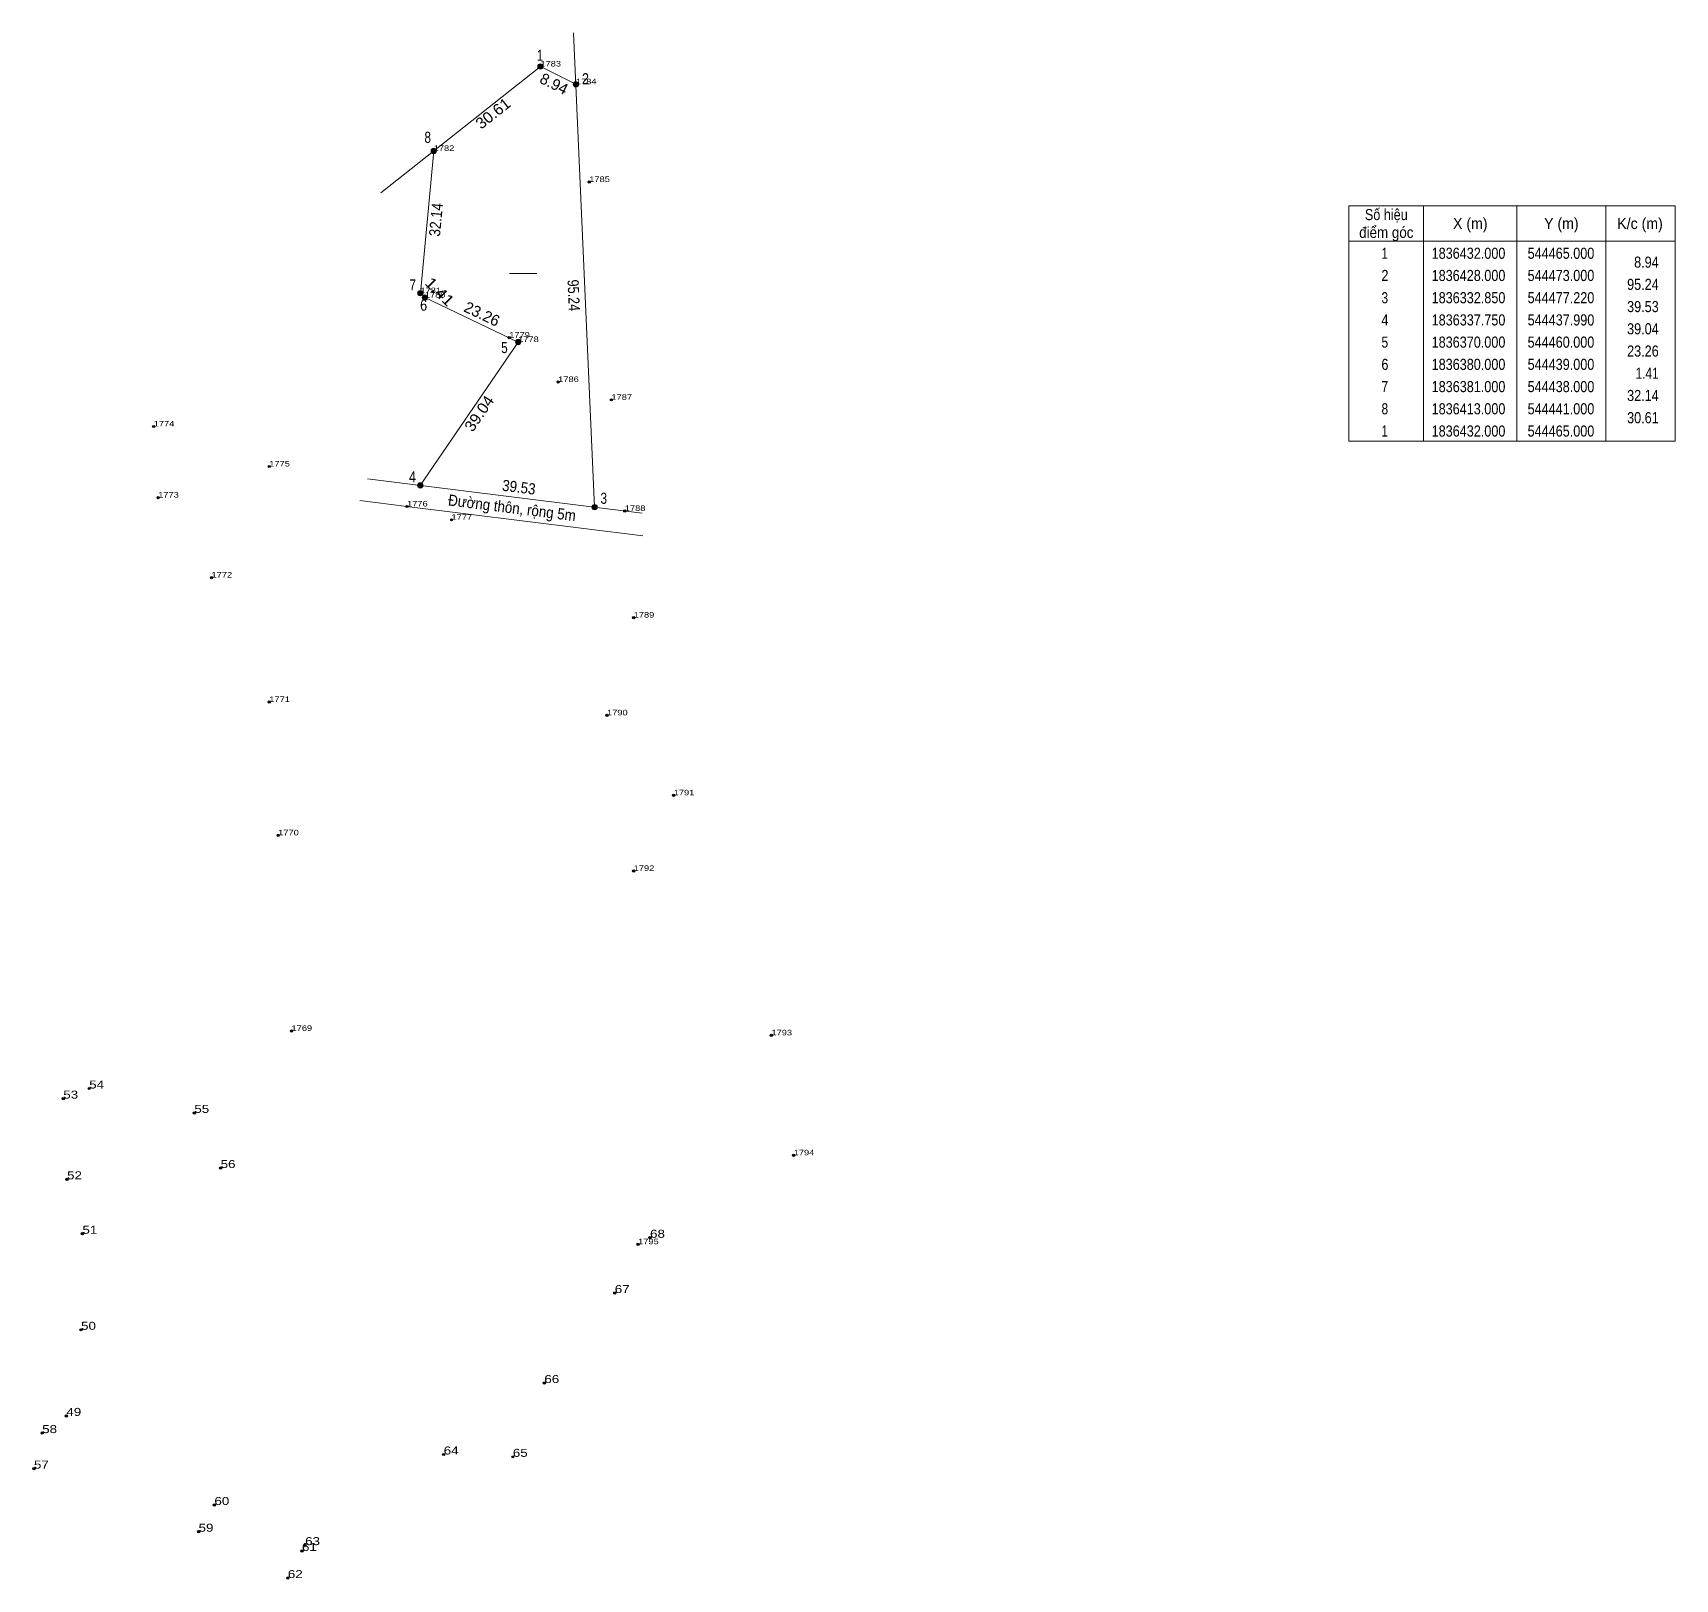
# Model space of a CAD drawing. Header units: centimetres. Extents: x 542764 to 544720, y 1835493 to 1836440.
# Drawn here: x 544350.8 to 544720.4, y 1836091.6 to 1836439.6 of the extents above.
import ezdxf
from ezdxf.enums import TextEntityAlignment as Align

# ---------------------------------------------------------------- set-up
doc = ezdxf.new("R2010")
doc.units = ezdxf.units.CM
doc.header["$PDMODE"] = 32
doc.header["$PDSIZE"] = 0.5
doc.layers.add('12', color=7, linetype='Continuous')
doc.layers.add('7', color=7, linetype='Continuous')
doc.layers.add('6', color=7, linetype='Continuous', lineweight=13)
doc.layers.add('63', color=7, linetype='Continuous', lineweight=13)

msp = doc.modelspace()

# ---------------------------------------------------------------- hatches: boundary and pattern name
at = {"layer": '63'}
for points in [[(544465.6, 1836432, 1), (544464.4, 1836432, 1)], [(544473.6, 1836428, 1), (544472.4, 1836428, 1)], [(544441.6, 1836413, 1), (544440.4, 1836413, 1)], [(544438.6, 1836381, 1), (544437.4, 1836381, 1)], [(544439.6, 1836380, 1), (544438.4, 1836380, 1)], [(544460.6, 1836370, 1), (544459.4, 1836370, 1)], [(544438.59, 1836337.75, 1), (544437.39, 1836337.75, 1)], [(544477.82, 1836332.85, 1), (544476.62, 1836332.85, 1)]]:
    msp.add_hatch(color=256, dxfattribs=at).paths.add_polyline_path(points)

# ---------------------------------------------------------------- linework, layer by layer
at = {"layer": '6'}
for p, q in [((544472.49, 1836439.57), (544477.22, 1836332.85)), ((544465, 1836432), (544429.11, 1836403.59)), ((544465, 1836432), (544473, 1836428)), ((544426.07, 1836339.24), (544487.9, 1836331.51)), ((544424.38, 1836334.33), (544434.98, 1836333)), ((544434.98, 1836333), (544488.07, 1836326.37))]:
    msp.add_line(p, q, dxfattribs=at)
msp.add_lwpolyline([(544437.99, 1836337.75), (544460, 1836370), (544439, 1836380), (544438, 1836381), (544441, 1836413)], dxfattribs=at)
at = {"layer": '63'}
for p, q in [((544663.76, 1836400.68), (544663.76, 1836347.68)), ((544684.76, 1836400.68), (544684.76, 1836347.68)), ((544704.76, 1836400.68), (544704.76, 1836347.68)), ((544646.96, 1836392.68), (544720.36, 1836392.68)), ((544458.03, 1836385.44), (544464.19, 1836385.44))]:
    msp.add_line(p, q, dxfattribs=at)
msp.add_lwpolyline([(544646.96, 1836400.68), (544720.36, 1836400.68), (544720.36, 1836347.68), (544646.96, 1836347.68)], close=True, dxfattribs=at)
for centre in [(544465, 1836432), (544473, 1836428), (544441, 1836413), (544438, 1836381), (544439, 1836380), (544460, 1836370), (544437.99, 1836337.75), (544477.22, 1836332.85)]:
    msp.add_circle(centre, 0.6, dxfattribs=at)
at = {"layer": '7'}
for p in [(544465, 1836432), (544473, 1836428), (544441, 1836413), (544476, 1836406), (544438, 1836381), (544439, 1836380), (544458, 1836371), (544460, 1836370), (544469, 1836361), (544481, 1836357), (544378, 1836351), (544404, 1836342), (544379, 1836335), (544435, 1836333), (544445, 1836330), (544484, 1836332), (544391, 1836317), (544486, 1836308), (544404, 1836289), (544480, 1836286), (544495, 1836268), (544406, 1836259), (544486, 1836251), (544409, 1836215), (544517, 1836214), (544357.65, 1836199.77), (544363.48, 1836202.05), (544387.14, 1836196.55), (544522, 1836187), (544358.5, 1836181.61), (544393.06, 1836184.15), (544361.96, 1836169.36), (544487, 1836167), (544489.69, 1836168.46), (544481.75, 1836156.01), (544361.65, 1836147.75), (544465.9, 1836135.77), (544358.34, 1836128.38), (544352.9, 1836124.51), (544443.26, 1836119.7), (544458.81, 1836119.17), (544351.05, 1836116.52), (544391.66, 1836108.34), (544388.09, 1836102.32), (544411.36, 1836097.99), (544412.07, 1836099.3), (544408.18, 1836091.9)]:
    msp.add_point(p, dxfattribs=at)

# ---------------------------------------------------------------- texts
at = {"layer": '12', "width": 1.25}
for s, height, p in [('1783', 1.25, (544465, 1836432)), ('1784', 1.25, (544473, 1836428)), ('1782', 1.25, (544441, 1836413)), ('1785', 1.25, (544476, 1836406)), ('1781', 1.25, (544438, 1836381)), ('1780', 1.25, (544439, 1836380)), ('1779', 1.25, (544458, 1836371)), ('1778', 1.25, (544460, 1836370)), ('1786', 1.25, (544469, 1836361)), ('1787', 1.25, (544481, 1836357)), ('1774', 1.25, (544378, 1836351)), ('1775', 1.25, (544404, 1836342)), ('1773', 1.25, (544379, 1836335)), ('1776', 1.25, (544435, 1836333)), ('1788', 1.25, (544484, 1836332)), ('1777', 1.25, (544445, 1836330)), ('1772', 1.25, (544391, 1836317)), ('1789', 1.25, (544486, 1836308)), ('1771', 1.25, (544404, 1836289)), ('1790', 1.25, (544480, 1836286)), ('1791', 1.25, (544495, 1836268)), ('1770', 1.25, (544406, 1836259)), ('1792', 1.25, (544486, 1836251)), ('1769', 1.25, (544409, 1836215)), ('1769', 1.25, (544409, 1836215)), ('1793', 1.25, (544517, 1836214)), ('54', 1.8, (544363.48, 1836202.04)), ('53', 1.8, (544357.65, 1836199.77)), ('55', 1.8, (544387.14, 1836196.55)), ('56', 1.8, (544393.06, 1836184.15)), ('1794', 1.25, (544522, 1836187)), ('52', 1.8, (544358.5, 1836181.61)), ('51', 1.8, (544361.96, 1836169.36)), ('68', 1.8, (544489.69, 1836168.46)), ('1795', 1.25, (544487, 1836167)), ('1795', 1.25, (544487, 1836167)), ('67', 1.8, (544481.75, 1836156.02)), ('50', 1.8, (544361.65, 1836147.75)), ('66', 1.8, (544465.9, 1836135.77)), ('49', 1.8, (544358.34, 1836128.38)), ('58', 1.8, (544352.9, 1836124.51)), ('57', 1.8, (544351.05, 1836116.52)), ('64', 1.8, (544443.26, 1836119.7)), ('65', 1.8, (544458.81, 1836119.17)), ('60', 1.8, (544391.66, 1836108.34)), ('59', 1.8, (544388.09, 1836102.32)), ('61', 1.8, (544411.36, 1836097.99)), ('63', 1.8, (544412.07, 1836099.3)), ('62', 1.8, (544408.18, 1836091.9))]:
    msp.add_text(s, height=height, dxfattribs=at).set_placement(p)
at = {"layer": '63'}
for s, width, p in [(' 1', 0.75, (544465.6, 1836433.28)), (' 2', 0.85, (544475.94, 1836428)), (' 8', 0.8, (544440.4, 1836414.81)), ('8.94', 0.85, (544716.66, 1836386.73)), (' 7', 0.8, (544437.02, 1836381.61)), ('95.24', 0.85, (544716.66, 1836381.73)), (' 6', 0.85, (544439.53, 1836377.05)), ('39.53', 0.85, (544716.66, 1836376.73)), ('39.04', 0.85, (544716.66, 1836371.73)), (' 5', 0.8, (544457.66, 1836367.51)), ('23.26', 0.85, (544716.66, 1836366.73)), ('1.41', 0.8, (544716.66, 1836361.73)), ('32.14', 0.85, (544716.66, 1836356.73)), ('30.61', 0.85, (544716.66, 1836351.73)), (' 4', 0.85, (544437.01, 1836338.43)), (' 3', 0.8, (544480.01, 1836333.6))]:
    msp.add_text(s, height=2.5, dxfattribs=dict(at, width=width)).set_placement(p, align=Align.RIGHT)
for s, rotation, p in [('8.94', 333.435, (544467.516, 1836427.002)), ('23.26', 334.537, (544451.328, 1836375.197))]:
    msp.add_text(s, height=2.5, rotation=rotation, dxfattribs=at).set_placement(p, align=Align.CENTER)
for s, rotation, width, p in [('30.61', 38.367, 1.05, (544455.129, 1836420.468)), ('32.14', 84.644, 0.9, (544442.76, 1836397.418)), ('1.41', 315, 1.15, (544441.486, 1836380.454)), ('95.24', 272.539, 0.85, (544471.263, 1836380.45)), ('39.04', 55.687, 1.05, (544452.269, 1836353.225)), ('39.53', 352.88, 0.9, (544460.02, 1836336.109)), ('Đường thôn, rộng 5m', 352.88, 0.9, (544458.485, 1836331.468))]:
    msp.add_text(s, height=2.5, rotation=rotation, dxfattribs=dict(at, width=width)).set_placement(p, align=Align.CENTER)
for s, width, p in [('Số hiệu', 0.85, (544655.36, 1836397.43)), ('điểm góc', 0.9, (544655.36, 1836393.43)), ('X (m)', 0.95, (544674.26, 1836395.43)), ('Y (m)', 0.95, (544694.755, 1836395.43)), ('K/c (m)', 0.95, (544712.46, 1836395.43)), (' 1', 0.75, (544654.655, 1836388.73)), ('1836432.000', 0.85, (544673.86, 1836388.73)), ('544465.000', 0.85, (544694.665, 1836388.73)), (' 2', 0.85, (544654.66, 1836383.73)), ('1836428.000', 0.85, (544673.86, 1836383.73)), ('544473.000', 0.85, (544694.665, 1836383.73)), (' 3', 0.8, (544654.66, 1836378.73)), ('1836332.850', 0.85, (544673.86, 1836378.73)), ('544477.220', 0.85, (544694.665, 1836378.73)), (' 4', 0.85, (544654.655, 1836373.73)), ('1836337.750', 0.85, (544673.86, 1836373.73)), ('544437.990', 0.85, (544694.665, 1836373.73)), (' 5', 0.8, (544654.66, 1836368.73)), ('1836370.000', 0.85, (544673.86, 1836368.73)), ('544460.000', 0.85, (544694.665, 1836368.73)), (' 6', 0.85, (544654.66, 1836363.73)), ('1836380.000', 0.85, (544673.86, 1836363.73)), ('544439.000', 0.85, (544694.665, 1836363.73)), (' 7', 0.8, (544654.66, 1836358.73)), ('1836381.000', 0.85, (544673.86, 1836358.73)), ('544438.000', 0.85, (544694.665, 1836358.73)), (' 8', 0.8, (544654.66, 1836353.73)), ('1836413.000', 0.85, (544673.86, 1836353.73)), ('544441.000', 0.85, (544694.665, 1836353.73)), (' 1', 0.75, (544654.655, 1836348.73)), ('1836432.000', 0.85, (544673.86, 1836348.73)), ('544465.000', 0.85, (544694.665, 1836348.73))]:
    msp.add_text(s, height=2.5, dxfattribs=dict(at, width=width)).set_placement(p, align=Align.CENTER)

doc.saveas('drawing.dxf')
